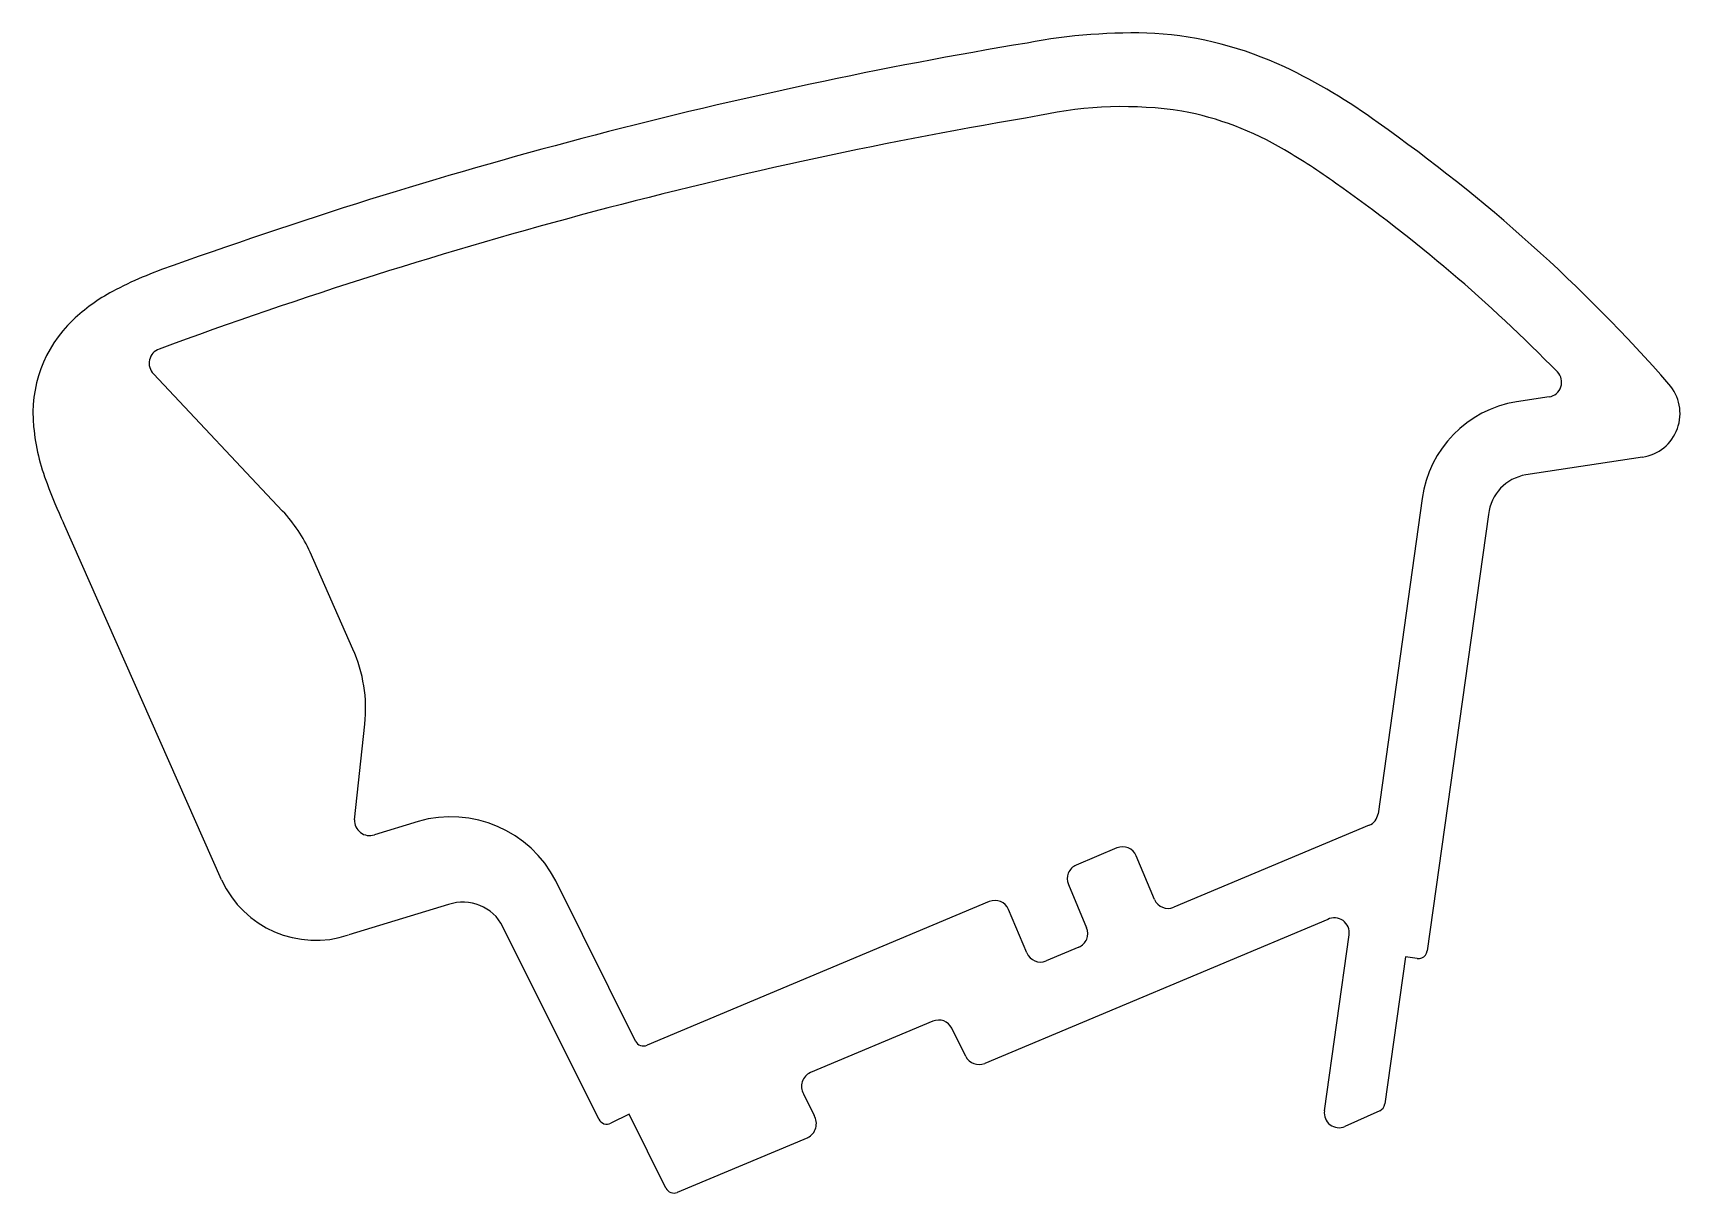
# Model space of a CAD drawing. Extents: x 2155 to 2210.9, y 2363 to 2402.3.
import ezdxf

# ---------------------------------------------------------------- set-up
doc = ezdxf.new("R2010")
doc.units = 0
doc.layers.get('0').update_dxf_attribs({"linetype": 'CONTINUOUS'})

msp = doc.modelspace()

# ---------------------------------------------------------------- linework, layer by layer
for p, q in [((2163.436, 2386.096), (2159.059, 2390.751)), ((2206.416, 2389.97), (2205.31, 2389.802)), ((2209.584, 2387.922), (2205.626, 2387.321)), ((2209.578, 2387.921), (2209.584, 2387.922)), ((2202.111, 2386.523), (2200.607, 2375.824)), ((2161.367, 2373.577), (2155.997, 2385.692)), ((2204.358, 2385.983), (2202.276, 2371.171)), ((2165.825, 2381.412), (2164.369, 2384.697)), ((2165.881, 2375.623), (2166.227, 2378.867)), ((2168.035, 2375.565), (2166.551, 2375.114)), ((2200.306, 2375.432), (2193.679, 2372.652)), ((2200.306, 2375.432), (2200.306, 2375.432)), ((2191.75, 2374.664), (2190.367, 2374.083)), ((2193.025, 2372.919), (2192.405, 2374.396)), ((2175.414, 2368.112), (2172.707, 2373.55)), ((2190.1, 2373.429), (2190.72, 2371.952)), ((2169.071, 2372.744), (2165.679, 2371.714)), ((2187.417, 2372.845), (2175.804, 2367.971)), ((2198.901, 2372.24), (2187.26, 2367.356)), ((2188.691, 2371.101), (2188.071, 2372.578)), ((2174.165, 2365.46), (2170.914, 2371.991)), ((2198.786, 2365.744), (2199.626, 2371.72)), ((2190.452, 2371.298), (2189.345, 2370.833)), ((2201.54, 2370.967), (2200.839, 2365.979)), ((2201.941, 2370.915), (2201.54, 2370.967)), ((2201.94, 2370.915), (2201.941, 2370.915)), ((2185.503, 2368.787), (2181.345, 2367.042)), ((2186.619, 2367.594), (2186.144, 2368.549)), ((2175.414, 2368.112), (2175.414, 2368.112)), ((2181.108, 2366.323), (2181.474, 2365.587)), ((2174.165, 2365.46), (2174.165, 2365.46)), ((2175.194, 2365.637), (2174.573, 2365.328)), ((2176.446, 2363.122), (2175.194, 2365.637)), ((2198.787, 2365.744), (2198.786, 2365.744)), ((2200.665, 2365.747), (2199.486, 2365.218)), ((2181.254, 2364.835), (2176.83, 2362.979))]:
    msp.add_line(p, q)
for centre, radius, start, end in [((2192.294, 2383.279), 19.036, 87.7821, 100.8692), ((2192.191, 2389.974), 12.356, 64.8719, 86.105), ((2216.116, 2237.386), 166.855, 99.45564, 109.75254), ((2189.089, 2383.583), 19.46, 53.6933, 64.5915), ((2216.11, 2237.411), 164.329, 99.45179, 110.24328), ((2191.956, 2386.538), 13.277, 81.3506, 102.3156), ((2192.009, 2389.271), 10.573, 59.1405, 79.4046), ((2168.403, 2353.467), 55.989, 41.2759, 54.8824), ((2186.145, 2379.011), 22.389, 54.4252, 59.7271), ((2168.374, 2353.433), 53.533, 44.287, 54.8816), ((2164.104, 2381.276), 13.857, 108.4182, 117.7013), ((2160.73, 2387.899), 6.426, 118.5142, 133.3262), ((2159.337, 2389.408), 4.372, 133.6238, 185.9914), ((2159.412, 2391.112), 0.504, 108.578, 225.6287), ((2206.338, 2390.464), 0.5, 278.9088, 44.2874), ((2209.352, 2389.408), 1.504, 278.6268, 41.3812), ((2205.912, 2386.015), 3.835, 99.0348, 172.3857), ((2162.274, 2389.654), 7.319, 185.51, 201.0552), ((2205.87, 2385.82), 1.521, 99.2264, 173.8557), ((2173.439, 2393.717), 19.199, 200.4, 204.7067), ((2159.802, 2382.661), 5, 24.0172, 43.381), ((2161.252, 2379.385), 5.002, 354.0588, 23.9061), ((2166.384, 2375.59), 0.504, 176.2644, 289.3082), ((2169.143, 2371.709), 4.012, 27.312, 106.0228), ((2200.112, 2375.893), 0.5, 292.7636, 351.9983), ((2191.944, 2374.203), 0.5, 22.7695, 112.7667), ((2190.561, 2373.622), 0.5, 112.7667, 202.7695), ((2164.56, 2375.046), 3.515, 204.702, 288.5532), ((2169.564, 2371.319), 1.508, 26.4628, 109.0655), ((2187.61, 2372.384), 0.5, 22.7695, 112.7695), ((2193.486, 2373.113), 0.5, 202.7695, 292.7635), ((2199.127, 2371.79), 0.504, 351.9996, 116.6803), ((2190.259, 2371.759), 0.5, 292.763, 22.7695), ((2189.152, 2371.294), 0.5, 202.7695, 292.763), ((2201.979, 2371.215), 0.302, 262.6606, 292.6769), ((2201.979, 2371.213), 0.3, 292.8029, 351.9991), ((2185.696, 2368.326), 0.5, 26.4645, 112.762), ((2175.683, 2368.245), 0.3, 206.4625, 293.7407), ((2187.067, 2367.817), 0.5, 206.4641, 292.7628), ((2181.564, 2366.572), 0.519, 114.9615, 208.6717), ((2200.542, 2366.021), 0.3, 294.1668, 351.9998), ((2174.434, 2365.594), 0.3, 206.4628, 297.5951), ((2181.012, 2365.315), 0.537, 296.8184, 30.5286), ((2199.282, 2365.674), 0.5, 171.9996, 294.1679), ((2176.714, 2363.256), 0.3, 206.463, 292.7625)]:
    msp.add_arc(centre, radius, start, end)

doc.saveas('drawing.dxf')
